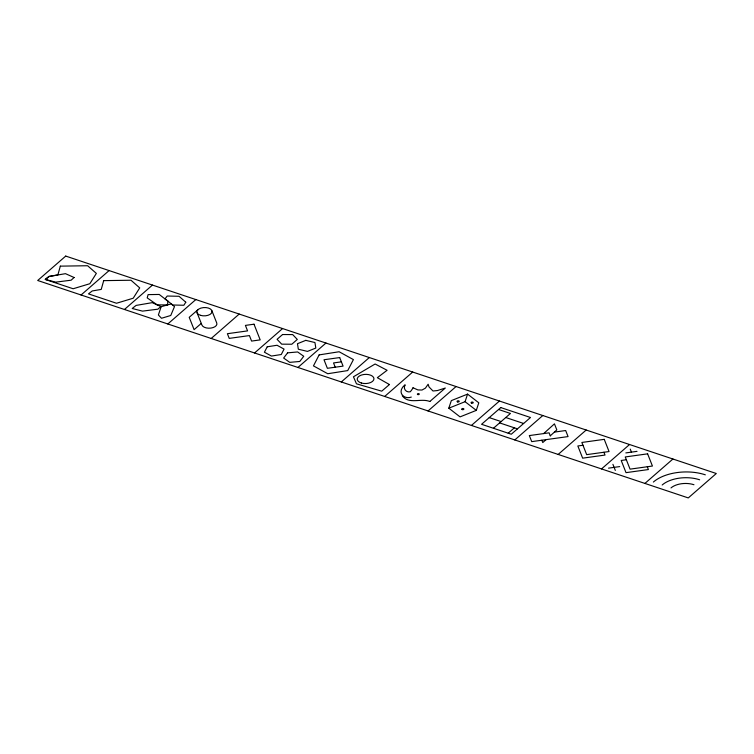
<?xml version="1.0" encoding="UTF-8"?>
<svg xmlns="http://www.w3.org/2000/svg" width="754" height="754" viewBox="0 0 754 754"><rect width="100%" height="100%" fill="white"/><g stroke="black" fill="none" stroke-linecap="round" stroke-linejoin="round"><path stroke-width="1.13" d="M448.818 408.187L451.326 400.619L467.574 394.116L478.799 402.806L476.292 410.383L460.044 416.887L448.818 408.187L465.077 401.684L467.574 394.116M550.269 435.831L556.829 429.903L554.444 423.852L543.634 433.588M546.028 439.648L542.776 442.56L541.853 440.223M81.074 294.984L109.094 270.573M124.448 309.479L152.468 285.069M167.812 323.975L195.842 299.564M198.104 309.574L189.226 317.311L194.098 329.649L201.271 323.4M211.186 338.471L239.207 314.06M254.56 352.966L282.58 328.555M297.934 367.462L325.954 343.051M341.308 381.958L369.328 357.547M384.672 396.453L412.692 372.042M428.046 410.949L456.066 386.538M471.42 425.445L499.44 401.034M493.446 428.263L510.439 413.465L498.564 409.488M508.205 433.201L514.369 427.829M514.793 439.94L542.814 415.529M558.158 454.436L586.188 430.025M601.532 468.931L629.552 444.521M644.906 483.427L672.926 459.016M429.827 401.486L445.312 388.027L437.443 390.553L432.984 390.987L428.998 386.915L428.14 384.229L425.426 388.14L422.004 390.035L417.886 389.922L413.051 387.782M404.512 385.36L405.181 384.851C402.777 388.536 406.02 392.759 410.204 391.797A37.003 20.32 -1.7 0 0 412.994 387.773M341.383 361.845L333.541 362.938L335.228 367.217M554.435 432.089L565.67 430.534L568.064 436.585L531.721 441.627L529.327 435.576L549.091 432.834L550.288 435.859M582.974 445.256L577.837 445.972L582.644 458.159L605.019 455.058L603.916 452.249M625.839 452.909L637.026 451.354M626.348 459.752L621.211 460.468L626.018 472.654L648.393 469.553L647.29 466.745M608.525 468.149L619.703 466.594M411.307 397.075C404.973 399.526 398.046 393.89 402.447 387.565A17.38 9.548 -1.7 0 1 404.512 385.351M429.846 401.505C420.977 397.82 408.706 404.841 402.278 395.709M505.783 417.518L523.625 423.484M489.242 417.612L501.118 421.58M499.61 422.89L517.461 428.856M465.077 401.684L476.292 410.383M630.231 449.082L631.437 452.136M612.908 464.323L615.321 470.421M211.874 310.676L216.747 323.014A7.578 4.156 -1.7 0 1 210.931 328.075A7.578 4.156 -1.7 0 1 201.931 325.068L197.058 312.731M662.182 484.992A27.106 14.882 -1.7 0 1 699.646 479.789M670.985 487.932A16.616 9.123 -1.7 0 1 693.963 484.737M653.379 482.042A37.596 20.641 -1.7 0 1 705.339 474.832M167.888 301.148L167.539 304.936L157.171 304.861L147.2 297.877L148.114 294.616L159.217 294.456L167.888 301.148M60.329 266.143L57.86 274.918L48.85 276.464L45.117 279.395L73.138 288.754L89.839 283.721L96.352 273.4L87.624 265.738L60.329 266.143M103.703 280.639L101.225 289.413L92.224 290.959L88.491 293.89L116.512 303.249L133.213 298.216L139.726 287.896L130.998 280.234L103.703 280.639M161.149 306.689L158.387 314.974L161.507 318.273L170.753 315.492L174.494 306.605L171.233 303.919L161.149 306.689M267.208 346.802L264.418 352.203L271.44 356.058L281.27 354.512L284.06 349.111L277.038 345.257L267.208 346.802M319.14 354.898L313.457 365.888L327.754 373.73L347.726 370.582L353.409 359.601L339.121 351.75L319.14 354.898M185.786 302.213L183.872 305.257L172.779 305.002L165.013 298.876L167.209 296.03L179.047 296.284L185.786 302.213M287.594 352.844L283.645 358.046L289.734 362.354L299.781 361.468L303.739 356.265L297.642 351.958L287.594 352.844M74.099 277.51L71.13 280.196L55.758 282.137L45.457 279.489L49.368 276.426L65.466 273.664L74.099 277.51M160.838 306.501L157.878 309.187L142.497 311.129L132.204 308.48L136.106 305.417L152.214 302.656L160.838 306.501M65.721 256.077L37.7 280.488L688.279 497.923L716.3 473.512L65.721 256.077M282.571 334.522L277.076 339.309L281.694 344.163L291.807 344.229L297.302 339.441L292.684 334.587L282.571 334.522M500.769 407.565L481.57 424.295L511.287 434.229L530.496 417.499L500.769 407.565M389.45 384.531L381.722 391.175L356.463 383.805L353.447 376.793L375.124 364.003L387.104 370.289L377.339 377.688L389.45 384.531M305.785 340.356L297.481 343.701L298.33 349.225L307.491 351.402L315.803 348.056L314.955 342.533L305.785 340.356M254.004 324.201L245.408 325.398L247.576 330.893L227.388 333.702L229.235 338.386L249.423 335.577L251.591 341.081L260.187 339.884L254.004 324.201M339.696 357.566L324.003 359.752L327.377 368.301L343.079 366.124L339.696 357.566M604.246 439.346L581.871 442.457L586.678 454.643L609.053 451.542L604.246 439.346M647.62 453.842L625.245 456.952L630.052 469.139L652.427 466.038L647.62 453.842M457.518 401.891A1.084 0.594 -1.7 0 0 459.214 401.411A1.084 0.594 -1.7 0 0 457.669 400.855A1.084 0.594 -1.7 0 0 457.518 401.891M471.533 403.145A1.084 0.594 -1.7 0 0 473.229 402.664A1.084 0.594 -1.7 0 0 471.684 402.108A1.084 0.594 -1.7 0 0 471.533 403.145M462.183 409.592A1.084 0.594 -1.7 0 0 463.88 409.111A1.084 0.594 -1.7 0 0 462.334 408.555A1.084 0.594 -1.7 0 0 462.183 409.592M417.801 394.568A0.961 0.528 -1.7 0 0 419.281 394.135A0.961 0.528 -1.7 0 0 417.895 393.663A0.961 0.528 -1.7 0 0 417.801 394.568M361.392 383.023A8.379 4.599 -1.7 0 0 373.965 378.791A8.379 4.599 -1.7 0 0 361.43 375.049A8.379 4.599 -1.7 0 0 361.392 383.023M200.498 315.332A7.578 4.156 -1.7 0 0 212.044 311.656A7.578 4.156 -1.7 0 0 200.856 308.113A7.578 4.156 -1.7 0 0 200.498 315.332"/></g></svg>
